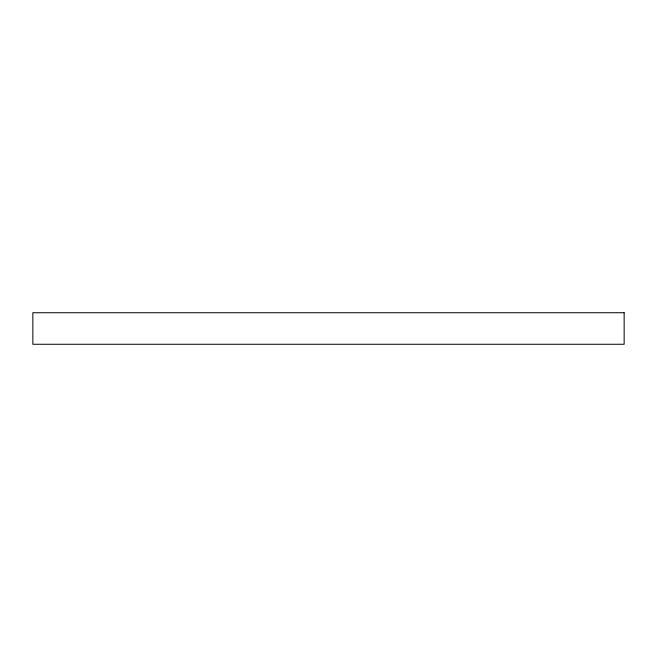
<?xml version="1.0" encoding="UTF-8"?>
<svg xmlns="http://www.w3.org/2000/svg" width="657" height="657" viewBox="0 0 657 657"><rect width="100%" height="100%" fill="white"/><g stroke="black" fill="none" stroke-linecap="round" stroke-linejoin="round"><path stroke-width="0.99" d="M624.15 312.732L32.85 312.732L32.85 344.268L624.15 344.268L624.15 312.732"/></g></svg>
